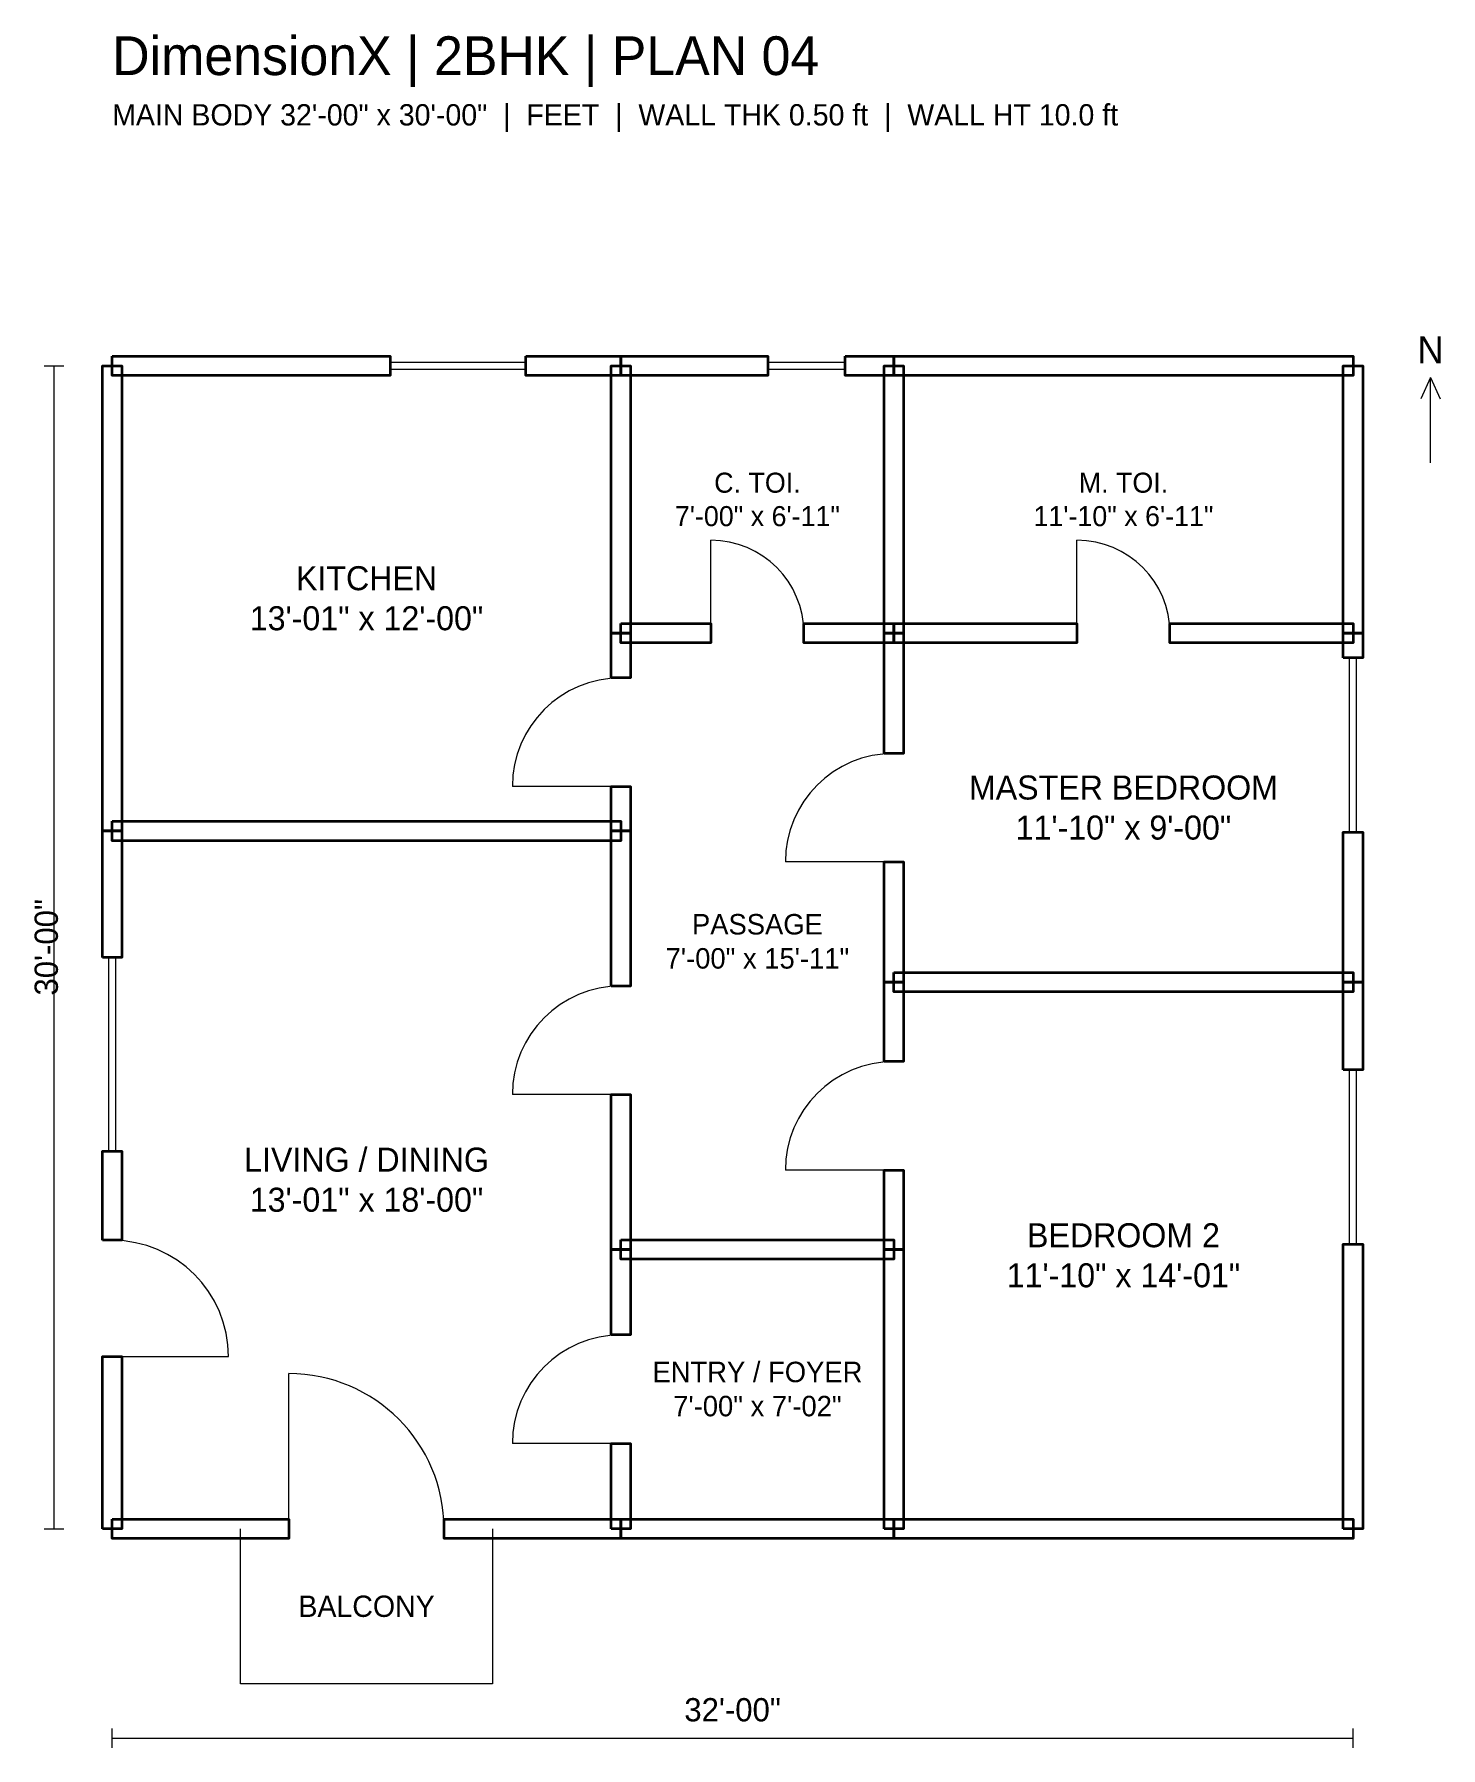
# Model space of a CAD drawing. Header units: feet. Extents: x -2 to 34.3, y -5.7 to 38.6.
import ezdxf
from ezdxf.enums import TextEntityAlignment as Align

# ---------------------------------------------------------------- set-up
doc = ezdxf.new("R2010")
doc.units = ezdxf.units.FT
doc.header["$MEASUREMENT"] = 0
for name, color, linetype, lineweight in [('DX_DIMENSION', 8, 'CONTINUOUS', 9), ('DX_DOOR_SYMBOL', 1, 'CONTINUOUS', 18), ('DX_RAILING', 3, 'CONTINUOUS', 13), ('DX_ROOM_LABEL', 7, 'CONTINUOUS', 13), ('DX_TITLE', 7, 'CONTINUOUS', 18), ('DX_WALL_FACE', 7, 'CONTINUOUS', 35), ('DX_WINDOW_SYMBOL', 4, 'CONTINUOUS', 18)]:
    doc.layers.add(name, color=color, linetype=linetype, lineweight=lineweight)

msp = doc.modelspace()

# ---------------------------------------------------------------- linework, layer by layer
at = {"layer": 'DX_DIMENSION'}
for p, q in [((-1.75, 30), (-1.25, 30)), ((-1.5, 0), (-1.5, 30)), ((34, 29.7), (33.75, 29.15)), ((34, 27.5), (34, 29.7)), ((34, 29.7), (34.25, 29.15)), ((-1.75, 0), (-1.25, 0)), ((0, -5.65), (0, -5.15)), ((32, -5.65), (32, -5.15)), ((0, -5.4), (32, -5.4))]:
    msp.add_line(p, q, dxfattribs=at)
at = {"layer": 'DX_DOOR_SYMBOL'}
for p, q in [((15.44, 23.1), (15.44, 25.5)), ((24.88, 23.1), (24.88, 25.5)), ((13.12, 19.15), (10.32, 19.15)), ((20.16, 17.2), (17.36, 17.2)), ((13.12, 11.2), (10.32, 11.2)), ((20.16, 9.25), (17.36, 9.25)), ((0, 4.44), (3, 4.44)), ((4.56, 0), (4.56, 4)), ((13.12, 2.2), (10.32, 2.2))]:
    msp.add_line(p, q, dxfattribs=at)
for centre, radius, start, end in [((15.44, 23.1), 2.4, 0, 90), ((24.88, 23.1), 2.4, 0, 90), ((13.12, 19.15), 2.8, 90, 180), ((20.16, 17.2), 2.8, 90, 180), ((13.12, 11.2), 2.8, 90, 180), ((20.16, 9.25), 2.8, 90, 180), ((0, 4.44), 3, 0, 90), ((13.12, 2.2), 2.8, 90, 180), ((4.56, 0), 4, 0, 90)]:
    msp.add_arc(centre, radius, start, end, dxfattribs=at)
at = {"layer": 'DX_RAILING'}
for p, q in [((3.31, -4), (3.31, 0)), ((9.81, 0), (9.81, -4)), ((9.81, -4), (3.31, -4))]:
    msp.add_line(p, q, dxfattribs=at)
at = {"layer": 'DX_WALL_FACE'}
for points in [[(0, 30.25), (7.1716, 30.25), (7.1716, 29.75), (0, 29.75)], [(10.6716, 30.25), (13.12, 30.25), (13.12, 29.75), (10.6716, 29.75)], [(13.12, 30.25), (16.9072, 30.25), (16.9072, 29.75), (13.12, 29.75)], [(18.9072, 30.25), (20.16, 30.25), (20.16, 29.75), (18.9072, 29.75)], [(20.16, 30.25), (32, 30.25), (32, 29.75), (20.16, 29.75)], [(-0.25, 18), (-0.25, 30), (0.25, 30), (0.25, 18)], [(12.87, 23.1), (12.87, 30), (13.37, 30), (13.37, 23.1)], [(19.91, 23.1), (19.91, 30), (20.41, 30), (20.41, 23.1)], [(31.75, 23.1), (31.75, 30), (32.25, 30), (32.25, 23.1)], [(12.87, 21.95), (12.87, 23.1), (13.37, 23.1), (13.37, 21.95)], [(13.12, 23.35), (15.44, 23.35), (15.44, 22.85), (13.12, 22.85)], [(17.84, 23.35), (20.16, 23.35), (20.16, 22.85), (17.84, 22.85)], [(19.91, 20), (19.91, 23.1), (20.41, 23.1), (20.41, 20)], [(20.16, 23.35), (24.88, 23.35), (24.88, 22.85), (20.16, 22.85)], [(27.28, 23.35), (32, 23.35), (32, 22.85), (27.28, 22.85)], [(31.75, 22.47), (31.75, 23.1), (32.25, 23.1), (32.25, 22.47)], [(12.87, 18), (12.87, 19.15), (13.37, 19.15), (13.37, 18)], [(0, 18.25), (13.12, 18.25), (13.12, 17.75), (0, 17.75)], [(-0.25, 14.74), (-0.25, 18), (0.25, 18), (0.25, 14.74)], [(12.87, 14), (12.87, 18), (13.37, 18), (13.37, 14)], [(31.75, 14.1), (31.75, 17.97), (32.25, 17.97), (32.25, 14.1)], [(19.91, 14.1), (19.91, 17.2), (20.41, 17.2), (20.41, 14.1)], [(20.16, 14.35), (32, 14.35), (32, 13.85), (20.16, 13.85)], [(19.91, 12.05), (19.91, 14.1), (20.41, 14.1), (20.41, 12.05)], [(31.75, 11.838), (31.75, 14.1), (32.25, 14.1), (32.25, 11.838)], [(12.87, 7.2), (12.87, 11.2), (13.37, 11.2), (13.37, 7.2)], [(-0.25, 7.44), (-0.25, 9.74), (0.25, 9.74), (0.25, 7.44)], [(19.91, 7.2), (19.91, 9.25), (20.41, 9.25), (20.41, 7.2)], [(12.87, 5), (12.87, 7.2), (13.37, 7.2), (13.37, 5)], [(13.12, 7.45), (20.16, 7.45), (20.16, 6.95), (13.12, 6.95)], [(19.91, 0), (19.91, 7.2), (20.41, 7.2), (20.41, 0)], [(31.75, 0), (31.75, 7.338), (32.25, 7.338), (32.25, 0)], [(-0.25, 0), (-0.25, 4.44), (0.25, 4.44), (0.25, 0)], [(12.87, 0), (12.87, 2.2), (13.37, 2.2), (13.37, 0)], [(0, 0.25), (4.56, 0.25), (4.56, -0.25), (0, -0.25)], [(8.56, 0.25), (13.12, 0.25), (13.12, -0.25), (8.56, -0.25)], [(13.12, 0.25), (20.16, 0.25), (20.16, -0.25), (13.12, -0.25)], [(20.16, 0.25), (32, 0.25), (32, -0.25), (20.16, -0.25)]]:
    msp.add_lwpolyline(points, close=True, dxfattribs=at)
at = {"layer": 'DX_WINDOW_SYMBOL'}
for p, q in [((7.1716, 29.8), (7.1716, 30.2)), ((7.1716, 30.09), (10.6716, 30.09)), ((10.6716, 29.8), (10.6716, 30.2)), ((16.9072, 29.8), (16.9072, 30.2)), ((16.9072, 30.09), (18.9072, 30.09)), ((18.9072, 29.8), (18.9072, 30.2)), ((7.1716, 29.91), (10.6716, 29.91)), ((16.9072, 29.91), (18.9072, 29.91)), ((32.2, 22.47), (31.8, 22.47)), ((31.91, 17.97), (31.91, 22.47)), ((32.09, 17.97), (32.09, 22.47)), ((32.2, 17.97), (31.8, 17.97)), ((0.2, 14.74), (-0.2, 14.74)), ((-0.09, 9.74), (-0.09, 14.74)), ((0.09, 9.74), (0.09, 14.74)), ((32.2, 11.838), (31.8, 11.838)), ((31.91, 7.338), (31.91, 11.838)), ((32.09, 7.338), (32.09, 11.838)), ((0.2, 9.74), (-0.2, 9.74)), ((32.2, 7.338), (31.8, 7.338))]:
    msp.add_line(p, q, dxfattribs=at)

# ---------------------------------------------------------------- texts
at = {"layer": 'DX_DIMENSION'}
msp.add_text('MAIN BODY 32\'-00" x 30\'-00"  |  FEET  |  WALL THK 0.50 ft  |  WALL HT 10.0 ft', height=0.55, dxfattribs=at).set_placement((0, 36.2))
for s, height, p in [('N', 0.7, (34, 29.85)), ('32\'-00"', 0.6, (16, -5.15))]:
    msp.add_text(s, height=height, dxfattribs=at).set_placement(p, align=Align.BOTTOM_CENTER)
msp.add_text('30\'-00"', height=0.6, rotation=90, dxfattribs=at).set_placement((-1.7, 15), align=Align.MIDDLE_CENTER)
at = {"layer": 'DX_ROOM_LABEL'}
msp.add_text('BALCONY', height=0.55, dxfattribs=at).set_placement((6.56, -2), align=Align.MIDDLE_CENTER)
at = {"layer": 'DX_ROOM_LABEL', "attachment_point": 5}
for s, insert, char_height, width in [('C. TOI.\\P7\'-00" x 6\'-11"', (16.64, 26.55), 0.5175, 6.1952), ('M. TOI.\\P11\'-10" x 6\'-11"', (26.08, 26.55), 0.5175, 10.4192), ('KITCHEN\\P13\'-01" x 12\'-00"', (6.56, 24), 0.62, 11.5456), ('MASTER BEDROOM\\P11\'-10" x 9\'-00"', (26.08, 18.6), 0.62, 10.4192), ('PASSAGE\\P7\'-00" x 15\'-11"', (16.64, 15.15), 0.528, 6.1952), ('LIVING / DINING\\P13\'-01" x 18\'-00"', (6.56, 9), 0.62, 11.5456), ('BEDROOM 2\\P11\'-10" x 14\'-01"', (26.08, 7.05), 0.62, 10.4192), ('ENTRY / FOYER\\P7\'-00" x 7\'-02"', (16.64, 3.6), 0.528, 6.1952)]:
    msp.add_mtext(s, dxfattribs=dict(at, insert=insert, char_height=char_height, width=width))
at = {"layer": 'DX_TITLE'}
msp.add_text('DimensionX | 2BHK | PLAN 04', height=1, dxfattribs=at).set_placement((0, 37.5))

doc.saveas('drawing.dxf')
